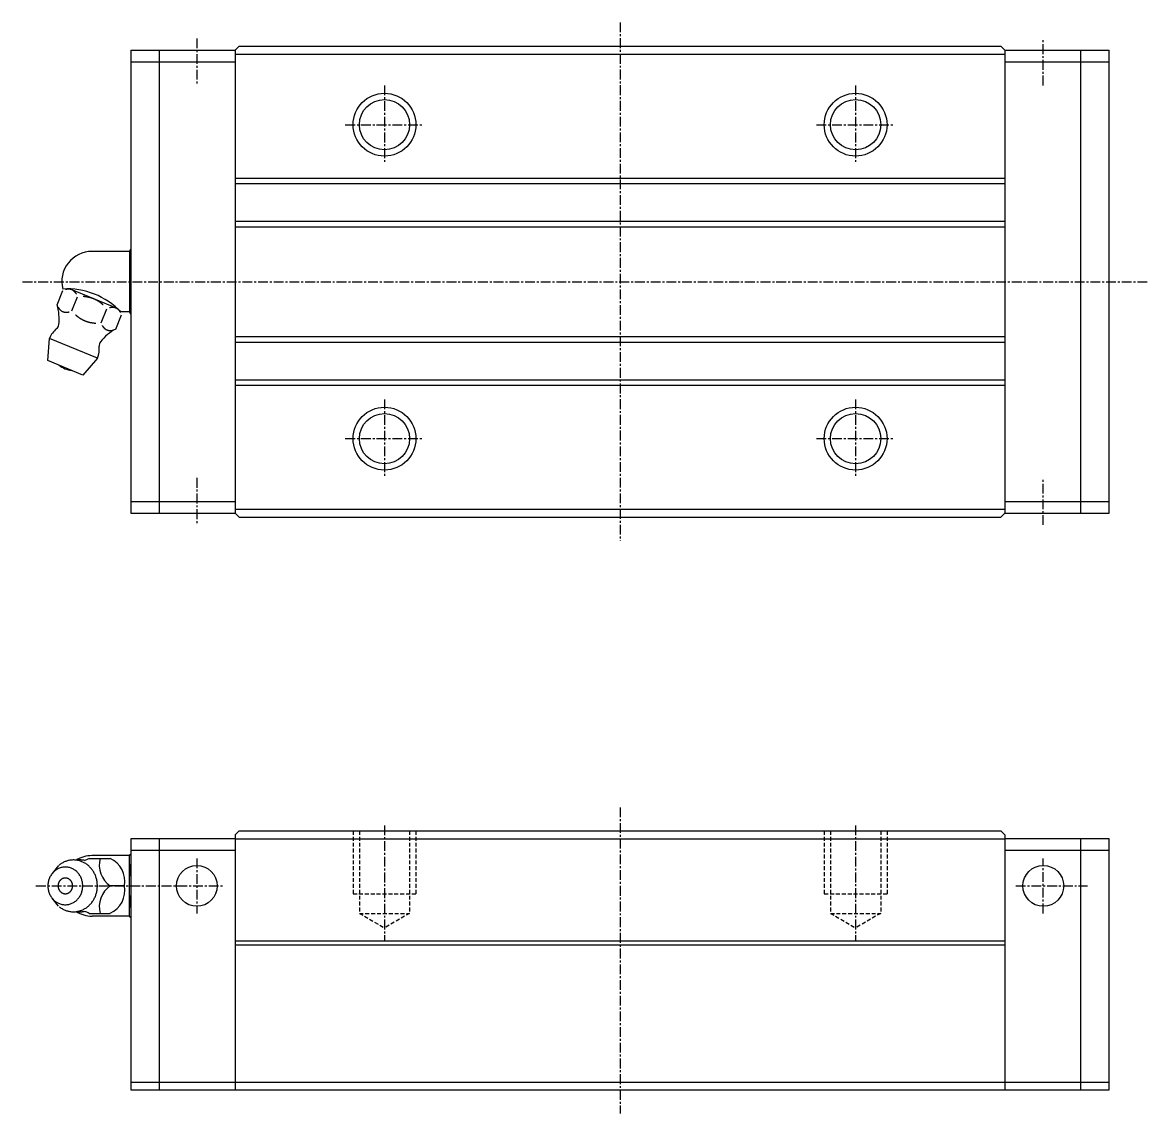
# Model space of a CAD drawing. Extents: x 10 to 270, y 10 to 175.
# Drawn here: x 126.6 to 270, y 36 to 175 of the extents above; entities that cross this region are included whole.
import ezdxf

# ---------------------------------------------------------------- set-up
doc = ezdxf.new("R2010")
doc.units = 0
doc.linetypes.add('CENTER', pattern=[2, 1.25, -0.25, 0.25, -0.25])
doc.linetypes.add('DASHED', pattern=[0.75, 0.5, -0.25])
doc.layers.get('0').update_dxf_attribs({"linetype": 'CONTINUOUS'})
doc.layers.add('CENTER', color=1, linetype='CENTER')

msp = doc.modelspace()

# ---------------------------------------------------------------- linework, layer by layer
at = {"color": 7, "linetype": 'CONTINUOUS'}
for p, q in [((140.44133, 171.48096), (140.44133, 112.48096)), ((140.44133, 171.48096), (144.04134, 171.48096)), ((144.04134, 171.48096), (153.74135, 171.48096)), ((144.04134, 171.48093), (144.04134, 112.48101)), ((153.74127, 171.48086), (154.24136, 171.98093)), ((153.74135, 171.48093), (153.74135, 112.4809)), ((153.74135, 170.98093), (251.74135, 170.98093)), ((154.24136, 171.98093), (251.24135, 171.98093)), ((251.24135, 171.98093), (251.74135, 171.48093)), ((251.74135, 171.48096), (261.44136, 171.48096)), ((251.74135, 171.48093), (251.74135, 112.48101)), ((261.44136, 171.48096), (265.04137, 171.48096)), ((261.44136, 112.48101), (261.44136, 171.48093)), ((265.04137, 112.48096), (265.04137, 171.48096)), ((140.44133, 169.98096), (144.04134, 169.98096)), ((144.04134, 169.98096), (153.74135, 169.98096)), ((251.74135, 169.98096), (261.44136, 169.98096)), ((261.44136, 169.98096), (265.04137, 169.98096)), ((153.74135, 155.18094), (251.74135, 155.18094)), ((153.74135, 154.48095), (251.74135, 154.48095)), ((153.74135, 149.68094), (251.74135, 149.68094)), ((153.74135, 148.98095), (251.74135, 148.98095)), ((140.28455, 145.83096), (135.49344, 145.83096)), ((140.28457, 145.83096), (140.44133, 146.10247)), ((140.28457, 145.83096), (140.28457, 138.13095)), ((131.04082, 139.0432), (131.7847, 140.83909)), ((138.81175, 138.49997), (132.64524, 141.05422)), ((132.91167, 138.26826), (133.65556, 140.06416)), ((136.65338, 136.7184), (137.39726, 138.51429)), ((138.52424, 135.94346), (139.26812, 137.73935)), ((140.28455, 138.13096), (139.18831, 138.13096)), ((140.44133, 137.85944), (140.28457, 138.13095)), ((153.74135, 134.98098), (251.74135, 134.98098)), ((129.87569, 131.91868), (130.07745, 134.75757)), ((136.17504, 132.23186), (130.07744, 134.75757)), ((153.74135, 134.28097), (251.74135, 134.28097)), ((136.17505, 132.23186), (134.31031, 130.0818)), ((134.31031, 130.0818), (129.87569, 131.91868)), ((153.74135, 129.48098), (251.74135, 129.48098)), ((153.74135, 128.78097), (251.74135, 128.78097)), ((140.44133, 113.98096), (144.04134, 113.98096)), ((144.04134, 113.98096), (153.74135, 113.98096)), ((251.74135, 113.98096), (261.44136, 113.98096)), ((261.44136, 113.98096), (265.04137, 113.98096)), ((140.44133, 112.48096), (144.04134, 112.48096)), ((144.04134, 112.48096), (153.74135, 112.48096)), ((153.74135, 112.98099), (251.74135, 112.98099)), ((153.74135, 112.4809), (154.24124, 111.98101)), ((154.24124, 111.98101), (251.24127, 111.98101)), ((251.74127, 112.48099), (251.24127, 111.98101)), ((251.74135, 112.48096), (261.44136, 112.48096)), ((261.44136, 112.48096), (265.04137, 112.48096)), ((154.24122, 71.99997), (153.74122, 71.49996)), ((154.24135, 72), (251.24127, 72)), ((251.24125, 72), (251.74126, 71.49998)), ((140.44133, 71), (140.44133, 39)), ((144.04134, 71), (140.44133, 71)), ((144.04134, 71), (144.04134, 39)), ((153.74135, 71), (144.04134, 71)), ((153.74135, 71.49997), (153.74135, 39)), ((153.74135, 71), (251.74135, 71)), ((251.74135, 71.5), (251.74135, 39)), ((261.44136, 71), (251.74135, 71)), ((261.44136, 39), (261.44136, 71)), ((265.04137, 71), (261.44136, 71)), ((265.04137, 39), (265.04137, 71)), ((140.28455, 68.84998), (135.48924, 68.84998)), ((140.28455, 68.84999), (140.37116, 68.99999)), ((140.28455, 61.15), (140.28455, 68.84999)), ((140.44133, 69), (140.37116, 69)), ((144.04134, 69.5), (140.44133, 69.5)), ((153.74135, 69.5), (144.04134, 69.5)), ((261.44136, 69.5), (251.74135, 69.5)), ((265.04137, 69.5), (261.44136, 69.5)), ((131.223, 67.57801), (130.41736, 66.57178)), ((135.14025, 68.5074), (137.8247, 68.5074)), ((139.61271, 65), (137.81686, 65)), ((131.223, 62.42198), (130.41736, 63.42822)), ((135.14025, 61.4926), (137.8247, 61.4926)), ((140.28455, 61.14998), (135.49344, 61.14998)), ((140.37116, 61), (140.28455, 61.15)), ((140.44133, 61), (140.37116, 61)), ((153.74135, 58), (251.74135, 58)), ((153.74135, 57.5), (251.74135, 57.5)), ((140.44133, 40), (144.04134, 40)), ((140.44133, 39), (144.04134, 39)), ((144.04134, 40), (153.74135, 40)), ((144.04134, 39), (153.74135, 39)), ((153.74135, 40), (251.74135, 40)), ((153.74135, 39), (251.74135, 39)), ((251.74135, 40), (261.44136, 40)), ((251.74135, 39), (261.44136, 39)), ((261.44136, 40), (265.04137, 40)), ((261.44136, 39), (265.04137, 39))]:
    msp.add_line(p, q, dxfattribs=at)
at = {"color": 3, "linetype": 'DASHED'}
for p, q in [((168.74135, 72), (168.74135, 64)), ((169.54135, 72), (169.54135, 61.5)), ((175.94136, 72), (175.94136, 61.5)), ((176.74135, 72), (176.74135, 64)), ((228.74135, 72), (228.74135, 64)), ((229.54134, 72), (229.54134, 61.5)), ((235.94135, 72), (235.94135, 61.5)), ((236.74135, 72), (236.74135, 64)), ((168.74135, 64), (176.74135, 64)), ((228.74135, 64), (236.74135, 64)), ((169.5412, 61.50004), (172.74119, 59.65251)), ((169.54135, 61.5), (175.94136, 61.5)), ((175.94119, 61.5), (172.74118, 59.65248)), ((229.54109, 61.49995), (232.7411, 59.65243)), ((229.54134, 61.5), (235.94135, 61.5)), ((235.94115, 61.50006), (232.74116, 59.65254))]:
    msp.add_line(p, q, dxfattribs=at)
at = {"color": 7, "linetype": 'CONTINUOUS'}
for points in [[(133.517, 140.387, 0), (133.511, 140.399, 0), (133.504, 140.411, 0), (133.497, 140.423, 0), (133.489, 140.435, 0), (133.482, 140.447, 0), (133.475, 140.458, 0), (133.468, 140.47, 0), (133.46, 140.481, 0), (133.453, 140.493, 0), (133.445, 140.504, 0), (133.437, 140.515, 0), (133.43, 140.526, 0), (133.422, 140.537, 0), (133.414, 140.548, 0), (133.406, 140.558, 0), (133.398, 140.569, 0), (133.389, 140.579, 0), (133.381, 140.59, 0), (133.373, 140.6, 0), (133.364, 140.61, 0), (133.356, 140.62, 0), (133.347, 140.63, 0), (133.339, 140.64, 0), (133.33, 140.65, 0), (133.321, 140.659, 0), (133.312, 140.669, 0), (133.303, 140.678, 0), (133.294, 140.687, 0), (133.285, 140.696, 0), (133.276, 140.706, 0), (133.266, 140.714, 0), (133.257, 140.723, 0), (133.248, 140.732, 0), (133.238, 140.74, 0), (133.229, 140.749, 0), (133.219, 140.757, 0), (133.209, 140.765, 0), (133.199, 140.773, 0), (133.19, 140.781, 0), (133.18, 140.789, 0), (133.17, 140.797, 0), (133.16, 140.804, 0), (133.149, 140.812, 0), (133.139, 140.819, 0), (133.129, 140.826, 0), (133.119, 140.833, 0), (133.108, 140.84, 0), (133.098, 140.847, 0), (133.087, 140.854, 0), (133.077, 140.861, 0), (133.066, 140.867, 0), (133.055, 140.873, 0), (133.045, 140.88, 0), (133.034, 140.886, 0), (133.023, 140.892, 0), (133.012, 140.897, 0), (133.001, 140.903, 0), (132.99, 140.909, 0), (132.979, 140.914, 0), (132.968, 140.92, 0), (132.956, 140.925, 0), (132.945, 140.93, 0), (132.934, 140.935, 0), (132.922, 140.939, 0), (132.911, 140.944, 0), (132.899, 140.949, 0), (132.888, 140.953, 0), (132.876, 140.957, 0), (132.864, 140.962, 0), (132.853, 140.966, 0), (132.841, 140.969, 0), (132.829, 140.973, 0), (132.817, 140.977, 0), (132.805, 140.98, 0), (132.793, 140.984, 0), (132.781, 140.987, 0), (132.769, 140.99, 0), (132.757, 140.993, 0), (132.745, 140.996, 0), (132.733, 140.998, 0), (132.721, 141.001, 0), (132.708, 141.003, 0), (132.696, 141.006, 0), (132.684, 141.008, 0), (132.671, 141.01, 0), (132.659, 141.012, 0), (132.646, 141.014, 0), (132.634, 141.015, 0), (132.621, 141.017, 0), (132.609, 141.018, 0), (132.596, 141.019, 0), (132.583, 141.02, 0), (132.571, 141.021, 0), (132.558, 141.022, 0), (132.545, 141.023, 0), (132.532, 141.023, 0), (132.52, 141.024, 0), (132.507, 141.024, 0), (132.494, 141.024, 0), (132.481, 141.024, 0), (132.468, 141.024, 0), (132.455, 141.024, 0), (132.442, 141.023, 0), (132.429, 141.023, 0), (132.416, 141.022, 0), (132.403, 141.021, 0), (132.39, 141.02, 0), (132.377, 141.019, 0), (132.364, 141.018, 0), (132.35, 141.017, 0), (132.337, 141.015, 0), (132.324, 141.014, 0), (132.311, 141.012, 0), (132.298, 141.01, 0), (132.284, 141.008, 0), (132.271, 141.006, 0), (132.258, 141.004, 0), (132.244, 141.001, 0), (132.231, 140.999, 0), (132.218, 140.996, 0), (132.204, 140.993, 0), (132.191, 140.99, 0), (132.178, 140.987, 0), (132.164, 140.984, 0), (132.151, 140.981, 0), (132.138, 140.977, 0), (132.124, 140.973, 0), (132.111, 140.97, 0)], [(136.923, 139.015, 0), (136.906, 139.031, 0), (136.889, 139.046, 0), (136.872, 139.061, 0), (136.855, 139.076, 0), (136.838, 139.091, 0), (136.821, 139.105, 0), (136.803, 139.12, 0), (136.786, 139.134, 0), (136.769, 139.149, 0), (136.751, 139.163, 0), (136.734, 139.177, 0), (136.716, 139.191, 0), (136.699, 139.205, 0), (136.681, 139.219, 0), (136.663, 139.233, 0), (136.646, 139.247, 0), (136.628, 139.26, 0), (136.61, 139.274, 0), (136.592, 139.287, 0), (136.574, 139.3, 0), (136.556, 139.314, 0), (136.538, 139.327, 0), (136.52, 139.34, 0), (136.501, 139.352, 0), (136.483, 139.365, 0), (136.465, 139.378, 0), (136.446, 139.39, 0), (136.428, 139.403, 0), (136.409, 139.415, 0), (136.391, 139.427, 0), (136.372, 139.439, 0), (136.354, 139.451, 0), (136.335, 139.463, 0), (136.316, 139.475, 0), (136.297, 139.487, 0), (136.278, 139.498, 0), (136.259, 139.509, 0), (136.24, 139.521, 0), (136.221, 139.532, 0), (136.202, 139.543, 0), (136.183, 139.554, 0), (136.164, 139.565, 0), (136.145, 139.576, 0), (136.125, 139.587, 0), (136.106, 139.597, 0), (136.087, 139.608, 0), (136.067, 139.618, 0), (136.048, 139.628, 0), (136.028, 139.638, 0), (136.008, 139.648, 0), (135.989, 139.658, 0), (135.969, 139.668, 0), (135.949, 139.678, 0), (135.929, 139.687, 0), (135.909, 139.697, 0), (135.89, 139.706, 0), (135.87, 139.715, 0), (135.85, 139.725, 0), (135.83, 139.734, 0), (135.809, 139.743, 0), (135.789, 139.751, 0), (135.769, 139.76, 0), (135.749, 139.769, 0), (135.728, 139.777, 0), (135.708, 139.785, 0), (135.688, 139.794, 0), (135.667, 139.802, 0), (135.647, 139.81, 0), (135.626, 139.818, 0), (135.606, 139.826, 0), (135.585, 139.833, 0), (135.564, 139.841, 0), (135.544, 139.848, 0), (135.523, 139.856, 0), (135.502, 139.863, 0), (135.481, 139.87, 0), (135.461, 139.877, 0), (135.44, 139.884, 0), (135.419, 139.891, 0), (135.398, 139.897, 0), (135.377, 139.904, 0), (135.355, 139.91, 0), (135.334, 139.917, 0), (135.313, 139.923, 0), (135.292, 139.929, 0), (135.271, 139.935, 0), (135.249, 139.941, 0), (135.228, 139.947, 0), (135.207, 139.952, 0), (135.185, 139.958, 0), (135.164, 139.963, 0), (135.142, 139.969, 0), (135.121, 139.974, 0), (135.099, 139.979, 0), (135.078, 139.984, 0), (135.056, 139.989, 0), (135.034, 139.993, 0), (135.013, 139.998, 0), (134.991, 140.003, 0), (134.969, 140.007, 0), (134.947, 140.011, 0), (134.925, 140.015, 0), (134.904, 140.019, 0), (134.882, 140.023, 0), (134.86, 140.027, 0), (134.838, 140.031, 0), (134.816, 140.034, 0), (134.794, 140.038, 0), (134.771, 140.041, 0), (134.749, 140.045, 0), (134.727, 140.048, 0), (134.705, 140.051, 0), (134.683, 140.054, 0), (134.66, 140.056, 0), (134.638, 140.059, 0), (134.616, 140.062, 0), (134.593, 140.064, 0), (134.571, 140.066, 0), (134.549, 140.068, 0), (134.526, 140.071, 0), (134.504, 140.073, 0), (134.481, 140.074, 0), (134.459, 140.076, 0), (134.436, 140.078, 0), (134.413, 140.079, 0), (134.391, 140.081, 0), (134.368, 140.082, 0), (134.345, 140.083, 0)], [(131.179, 138.72, 0), (131.186, 138.708, 0), (131.193, 138.696, 0), (131.2, 138.684, 0), (131.207, 138.672, 0), (131.214, 138.661, 0), (131.221, 138.649, 0), (131.229, 138.637, 0), (131.236, 138.626, 0), (131.244, 138.615, 0), (131.251, 138.603, 0), (131.259, 138.592, 0), (131.267, 138.581, 0), (131.275, 138.57, 0), (131.283, 138.56, 0), (131.291, 138.549, 0), (131.299, 138.538, 0), (131.307, 138.528, 0), (131.315, 138.518, 0), (131.324, 138.507, 0), (131.332, 138.497, 0), (131.341, 138.487, 0), (131.349, 138.477, 0), (131.358, 138.467, 0), (131.367, 138.458, 0), (131.375, 138.448, 0), (131.384, 138.439, 0), (131.393, 138.429, 0), (131.402, 138.42, 0), (131.411, 138.411, 0), (131.421, 138.402, 0), (131.43, 138.393, 0), (131.439, 138.384, 0), (131.449, 138.376, 0), (131.458, 138.367, 0), (131.468, 138.359, 0), (131.477, 138.35, 0), (131.487, 138.342, 0), (131.497, 138.334, 0), (131.507, 138.326, 0), (131.517, 138.318, 0), (131.527, 138.311, 0), (131.537, 138.303, 0), (131.547, 138.296, 0), (131.557, 138.288, 0), (131.567, 138.281, 0), (131.578, 138.274, 0), (131.588, 138.267, 0), (131.599, 138.26, 0), (131.609, 138.253, 0), (131.62, 138.247, 0), (131.63, 138.24, 0), (131.641, 138.234, 0), (131.652, 138.228, 0), (131.663, 138.222, 0), (131.674, 138.216, 0), (131.684, 138.21, 0), (131.695, 138.204, 0), (131.707, 138.199, 0), (131.718, 138.193, 0), (131.729, 138.188, 0), (131.74, 138.183, 0), (131.751, 138.178, 0), (131.763, 138.173, 0), (131.774, 138.168, 0), (131.786, 138.163, 0), (131.797, 138.159, 0), (131.809, 138.154, 0), (131.82, 138.15, 0), (131.832, 138.146, 0), (131.844, 138.142, 0), (131.855, 138.138, 0), (131.867, 138.134, 0), (131.879, 138.131, 0), (131.891, 138.127, 0), (131.903, 138.124, 0), (131.915, 138.12, 0), (131.927, 138.117, 0), (131.939, 138.114, 0), (131.951, 138.112, 0), (131.964, 138.109, 0), (131.976, 138.106, 0), (131.988, 138.104, 0), (132, 138.102, 0), (132.013, 138.099, 0), (132.025, 138.097, 0), (132.038, 138.096, 0), (132.05, 138.094, 0), (132.063, 138.092, 0), (132.075, 138.091, 0), (132.088, 138.089, 0), (132.1, 138.088, 0), (132.113, 138.087, 0), (132.126, 138.086, 0), (132.138, 138.085, 0), (132.151, 138.085, 0), (132.164, 138.084, 0), (132.177, 138.084, 0), (132.19, 138.083, 0), (132.202, 138.083, 0), (132.215, 138.083, 0), (132.228, 138.083, 0), (132.241, 138.084, 0), (132.254, 138.084, 0), (132.267, 138.085, 0), (132.28, 138.085, 0), (132.293, 138.086, 0), (132.306, 138.087, 0), (132.32, 138.088, 0), (132.333, 138.089, 0), (132.346, 138.091, 0), (132.359, 138.092, 0), (132.372, 138.094, 0), (132.386, 138.095, 0), (132.399, 138.097, 0), (132.412, 138.099, 0), (132.425, 138.101, 0), (132.439, 138.104, 0), (132.452, 138.106, 0), (132.465, 138.109, 0), (132.479, 138.111, 0), (132.492, 138.114, 0), (132.505, 138.117, 0), (132.519, 138.12, 0), (132.532, 138.123, 0), (132.545, 138.127, 0), (132.559, 138.13, 0), (132.572, 138.134, 0), (132.586, 138.138, 0)], [(133.386, 137.767, 0), (133.403, 137.752, 0), (133.42, 137.737, 0), (133.437, 137.722, 0), (133.454, 137.707, 0), (133.471, 137.692, 0), (133.488, 137.677, 0), (133.505, 137.663, 0), (133.523, 137.648, 0), (133.54, 137.634, 0), (133.558, 137.619, 0), (133.575, 137.605, 0), (133.593, 137.591, 0), (133.61, 137.577, 0), (133.628, 137.563, 0), (133.645, 137.549, 0), (133.663, 137.536, 0), (133.681, 137.522, 0), (133.699, 137.509, 0), (133.717, 137.495, 0), (133.735, 137.482, 0), (133.753, 137.469, 0), (133.771, 137.456, 0), (133.789, 137.443, 0), (133.807, 137.43, 0), (133.826, 137.417, 0), (133.844, 137.405, 0), (133.862, 137.392, 0), (133.881, 137.38, 0), (133.899, 137.368, 0), (133.918, 137.355, 0), (133.937, 137.343, 0), (133.955, 137.331, 0), (133.974, 137.319, 0), (133.993, 137.308, 0), (134.012, 137.296, 0), (134.031, 137.284, 0), (134.05, 137.273, 0), (134.069, 137.262, 0), (134.088, 137.25, 0), (134.107, 137.239, 0), (134.126, 137.228, 0), (134.145, 137.217, 0), (134.164, 137.207, 0), (134.184, 137.196, 0), (134.203, 137.185, 0), (134.222, 137.175, 0), (134.242, 137.165, 0), (134.261, 137.154, 0), (134.281, 137.144, 0), (134.301, 137.134, 0), (134.32, 137.124, 0), (134.34, 137.114, 0), (134.36, 137.105, 0), (134.38, 137.095, 0), (134.399, 137.086, 0), (134.419, 137.076, 0), (134.439, 137.067, 0), (134.459, 137.058, 0), (134.479, 137.049, 0), (134.5, 137.04, 0), (134.52, 137.031, 0), (134.54, 137.023, 0), (134.56, 137.014, 0), (134.58, 137.005, 0), (134.601, 136.997, 0), (134.621, 136.989, 0), (134.642, 136.981, 0), (134.662, 136.973, 0), (134.683, 136.965, 0), (134.703, 136.957, 0), (134.724, 136.949, 0), (134.744, 136.942, 0), (134.765, 136.934, 0), (134.786, 136.927, 0), (134.807, 136.92, 0), (134.828, 136.913, 0), (134.848, 136.906, 0), (134.869, 136.899, 0), (134.89, 136.892, 0), (134.911, 136.885, 0), (134.932, 136.879, 0), (134.953, 136.872, 0), (134.975, 136.866, 0), (134.996, 136.86, 0), (135.017, 136.853, 0), (135.038, 136.848, 0), (135.06, 136.842, 0), (135.081, 136.836, 0), (135.102, 136.83, 0), (135.124, 136.825, 0), (135.145, 136.819, 0), (135.167, 136.814, 0), (135.188, 136.809, 0), (135.21, 136.804, 0), (135.231, 136.799, 0), (135.253, 136.794, 0), (135.275, 136.789, 0), (135.296, 136.785, 0), (135.318, 136.78, 0), (135.34, 136.776, 0), (135.362, 136.771, 0), (135.384, 136.767, 0), (135.405, 136.763, 0), (135.427, 136.759, 0), (135.449, 136.755, 0), (135.471, 136.752, 0), (135.493, 136.748, 0), (135.515, 136.745, 0), (135.538, 136.741, 0), (135.56, 136.738, 0), (135.582, 136.735, 0), (135.604, 136.732, 0), (135.626, 136.729, 0), (135.649, 136.726, 0), (135.671, 136.724, 0), (135.693, 136.721, 0), (135.716, 136.719, 0), (135.738, 136.716, 0), (135.76, 136.714, 0), (135.783, 136.712, 0), (135.805, 136.71, 0), (135.828, 136.708, 0), (135.85, 136.706, 0), (135.873, 136.705, 0), (135.896, 136.703, 0), (135.918, 136.702, 0), (135.941, 136.701, 0), (135.963, 136.699, 0)], [(139.13, 138.062, 0), (139.123, 138.074, 0), (139.116, 138.086, 0), (139.109, 138.098, 0), (139.102, 138.11, 0), (139.095, 138.122, 0), (139.088, 138.134, 0), (139.08, 138.145, 0), (139.073, 138.157, 0), (139.065, 138.168, 0), (139.058, 138.179, 0), (139.05, 138.19, 0), (139.042, 138.201, 0), (139.034, 138.212, 0), (139.026, 138.223, 0), (139.018, 138.234, 0), (139.01, 138.244, 0), (139.002, 138.255, 0), (138.994, 138.265, 0), (138.985, 138.275, 0), (138.977, 138.285, 0), (138.968, 138.295, 0), (138.96, 138.305, 0), (138.951, 138.315, 0), (138.942, 138.325, 0), (138.934, 138.334, 0), (138.925, 138.344, 0), (138.916, 138.353, 0), (138.907, 138.363, 0), (138.897, 138.372, 0), (138.888, 138.381, 0), (138.879, 138.39, 0), (138.87, 138.398, 0), (138.86, 138.407, 0), (138.851, 138.416, 0), (138.841, 138.424, 0), (138.831, 138.432, 0), (138.822, 138.44, 0), (138.812, 138.449, 0), (138.802, 138.456, 0), (138.792, 138.464, 0), (138.782, 138.472, 0), (138.772, 138.48, 0), (138.762, 138.487, 0), (138.752, 138.494, 0), (138.742, 138.502, 0), (138.731, 138.509, 0), (138.721, 138.516, 0), (138.71, 138.522, 0), (138.7, 138.529, 0), (138.689, 138.536, 0), (138.679, 138.542, 0), (138.668, 138.549, 0), (138.657, 138.555, 0), (138.646, 138.561, 0), (138.635, 138.567, 0), (138.624, 138.573, 0), (138.613, 138.578, 0), (138.602, 138.584, 0), (138.591, 138.589, 0), (138.58, 138.595, 0), (138.569, 138.6, 0), (138.558, 138.605, 0), (138.546, 138.61, 0), (138.535, 138.615, 0), (138.523, 138.619, 0), (138.512, 138.624, 0), (138.5, 138.628, 0), (138.489, 138.633, 0), (138.477, 138.637, 0), (138.465, 138.641, 0), (138.453, 138.645, 0), (138.442, 138.648, 0), (138.43, 138.652, 0), (138.418, 138.656, 0), (138.406, 138.659, 0), (138.394, 138.662, 0), (138.382, 138.665, 0), (138.37, 138.668, 0), (138.358, 138.671, 0), (138.345, 138.674, 0), (138.333, 138.676, 0), (138.321, 138.679, 0), (138.309, 138.681, 0), (138.296, 138.683, 0), (138.284, 138.685, 0), (138.271, 138.687, 0), (138.259, 138.689, 0), (138.246, 138.69, 0), (138.234, 138.692, 0), (138.221, 138.693, 0), (138.209, 138.694, 0), (138.196, 138.696, 0), (138.183, 138.696, 0), (138.171, 138.697, 0), (138.158, 138.698, 0), (138.145, 138.698, 0), (138.132, 138.699, 0), (138.119, 138.699, 0), (138.106, 138.699, 0), (138.094, 138.699, 0), (138.081, 138.699, 0), (138.068, 138.699, 0), (138.055, 138.699, 0), (138.042, 138.698, 0), (138.029, 138.697, 0), (138.016, 138.697, 0), (138.002, 138.696, 0), (137.989, 138.695, 0), (137.976, 138.693, 0), (137.963, 138.692, 0), (137.95, 138.69, 0), (137.937, 138.689, 0), (137.923, 138.687, 0), (137.91, 138.685, 0), (137.897, 138.683, 0), (137.884, 138.681, 0), (137.87, 138.679, 0), (137.857, 138.676, 0), (137.844, 138.674, 0), (137.83, 138.671, 0), (137.817, 138.668, 0), (137.804, 138.665, 0), (137.79, 138.662, 0), (137.777, 138.659, 0), (137.764, 138.656, 0), (137.75, 138.652, 0), (137.737, 138.649, 0), (137.723, 138.645, 0)], [(136.792, 136.396, 0), (136.798, 136.383, 0), (136.805, 136.371, 0), (136.812, 136.359, 0), (136.819, 136.348, 0), (136.827, 136.336, 0), (136.834, 136.324, 0), (136.841, 136.313, 0), (136.849, 136.301, 0), (136.856, 136.29, 0), (136.864, 136.279, 0), (136.872, 136.268, 0), (136.879, 136.257, 0), (136.887, 136.246, 0), (136.895, 136.235, 0), (136.903, 136.224, 0), (136.911, 136.214, 0), (136.92, 136.203, 0), (136.928, 136.193, 0), (136.936, 136.182, 0), (136.945, 136.172, 0), (136.953, 136.162, 0), (136.962, 136.152, 0), (136.97, 136.143, 0), (136.979, 136.133, 0), (136.988, 136.123, 0), (136.997, 136.114, 0), (137.006, 136.104, 0), (137.015, 136.095, 0), (137.024, 136.086, 0), (137.033, 136.077, 0), (137.043, 136.068, 0), (137.052, 136.059, 0), (137.061, 136.051, 0), (137.071, 136.042, 0), (137.08, 136.034, 0), (137.09, 136.025, 0), (137.1, 136.017, 0), (137.11, 136.009, 0), (137.119, 136.001, 0), (137.129, 135.993, 0), (137.139, 135.986, 0), (137.149, 135.978, 0), (137.159, 135.971, 0), (137.17, 135.963, 0), (137.18, 135.956, 0), (137.19, 135.949, 0), (137.201, 135.942, 0), (137.211, 135.935, 0), (137.222, 135.929, 0), (137.232, 135.922, 0), (137.243, 135.916, 0), (137.254, 135.909, 0), (137.264, 135.903, 0), (137.275, 135.897, 0), (137.286, 135.891, 0), (137.297, 135.885, 0), (137.308, 135.879, 0), (137.319, 135.874, 0), (137.33, 135.868, 0), (137.341, 135.863, 0), (137.353, 135.858, 0), (137.364, 135.853, 0), (137.375, 135.848, 0), (137.387, 135.843, 0), (137.398, 135.838, 0), (137.41, 135.834, 0), (137.421, 135.829, 0), (137.433, 135.825, 0), (137.445, 135.821, 0), (137.456, 135.817, 0), (137.468, 135.813, 0), (137.48, 135.809, 0), (137.492, 135.806, 0), (137.504, 135.802, 0), (137.516, 135.799, 0), (137.528, 135.796, 0), (137.54, 135.793, 0), (137.552, 135.79, 0), (137.564, 135.787, 0), (137.576, 135.784, 0), (137.588, 135.782, 0), (137.601, 135.779, 0), (137.613, 135.777, 0), (137.625, 135.775, 0), (137.638, 135.773, 0), (137.65, 135.771, 0), (137.663, 135.769, 0), (137.675, 135.767, 0), (137.688, 135.766, 0), (137.7, 135.765, 0), (137.713, 135.763, 0), (137.725, 135.762, 0), (137.738, 135.761, 0), (137.751, 135.76, 0), (137.764, 135.76, 0), (137.776, 135.759, 0), (137.789, 135.759, 0), (137.802, 135.759, 0), (137.815, 135.758, 0), (137.828, 135.758, 0), (137.841, 135.759, 0), (137.854, 135.759, 0), (137.867, 135.759, 0), (137.88, 135.76, 0), (137.893, 135.76, 0), (137.906, 135.761, 0), (137.919, 135.762, 0), (137.932, 135.763, 0), (137.945, 135.764, 0), (137.958, 135.766, 0), (137.972, 135.767, 0), (137.985, 135.769, 0), (137.998, 135.771, 0), (138.011, 135.773, 0), (138.025, 135.775, 0), (138.038, 135.777, 0), (138.051, 135.779, 0), (138.064, 135.781, 0), (138.078, 135.784, 0), (138.091, 135.787, 0), (138.104, 135.789, 0), (138.118, 135.792, 0), (138.131, 135.795, 0), (138.145, 135.799, 0), (138.158, 135.802, 0), (138.171, 135.806, 0), (138.185, 135.809, 0), (138.198, 135.813, 0)], [(132.093, 62.59999, 0), (132.202, 62.60289, 0), (132.31, 62.61159, 0), (132.418, 62.62599, 0), (132.526, 62.64609, 0), (132.632, 62.67189, 0), (132.737, 62.70339, 0), (132.84, 62.74029, 0), (132.942, 62.78269, 0), (133.041, 62.83039, 0), (133.138, 62.88339, 0), (133.233, 62.94149, 0), (133.325, 63.00449, 0), (133.414, 63.07229, 0), (133.5, 63.14479, 0), (133.582, 63.22169, 0), (133.661, 63.30299, 0), (133.736, 63.38829, 0), (133.807, 63.47749, 0), (133.874, 63.57029, 0), (133.937, 63.66659, 0), (133.995, 63.76619, 0), (134.048, 63.86869, 0), (134.097, 63.97389, 0), (134.142, 64.08159, 0), (134.181, 64.19149, 0), (134.215, 64.30329, 0), (134.244, 64.41689, 0), (134.268, 64.53179, 0), (134.286, 64.64789, 0), (134.3, 64.76479, 0), (134.308, 64.88219, 0), (134.31, 64.99999, 0), (134.308, 65.11779, 0), (134.3, 65.23529, 0), (134.286, 65.35219, 0), (134.268, 65.46819, 0), (134.244, 65.58319, 0), (134.215, 65.69669, 0), (134.181, 65.80849, 0), (134.142, 65.91839, 0), (134.097, 66.02609, 0), (134.048, 66.13139, 0), (133.995, 66.23389, 0), (133.937, 66.33339, 0), (133.874, 66.42969, 0), (133.807, 66.52259, 0), (133.736, 66.61179, 0), (133.661, 66.69709, 0), (133.582, 66.77829, 0), (133.5, 66.85519, 0), (133.414, 66.92769, 0), (133.325, 66.99549, 0), (133.233, 67.05859, 0), (133.138, 67.11659, 0), (133.041, 67.16959, 0), (132.942, 67.21729, 0), (132.84, 67.25969, 0), (132.737, 67.29669, 0), (132.632, 67.32809, 0), (132.526, 67.35389, 0), (132.418, 67.37399, 0), (132.31, 67.38849, 0), (132.202, 67.39709, 0), (132.093, 67.39999, 0), (131.984, 67.39709, 0), (131.876, 67.38849, 0), (131.768, 67.37399, 0), (131.66, 67.35389, 0), (131.554, 67.32809, 0), (131.449, 67.29669, 0), (131.346, 67.25969, 0), (131.244, 67.21729, 0), (131.145, 67.16959, 0), (131.048, 67.11659, 0), (130.953, 67.05859, 0), (130.861, 66.99549, 0), (130.772, 66.92769, 0), (130.686, 66.85519, 0), (130.604, 66.77829, 0), (130.525, 66.69709, 0), (130.45, 66.61179, 0), (130.379, 66.52259, 0), (130.312, 66.42969, 0), (130.249, 66.33339, 0), (130.191, 66.23389, 0), (130.138, 66.13139, 0), (130.089, 66.02609, 0), (130.044, 65.91839, 0), (130.005, 65.80849, 0), (129.971, 65.69669, 0), (129.942, 65.58319, 0), (129.918, 65.46819, 0), (129.9, 65.35219, 0), (129.886, 65.23529, 0), (129.878, 65.11779, 0), (129.876, 64.99999, 0), (129.878, 64.88219, 0), (129.886, 64.76479, 0), (129.9, 64.64789, 0), (129.918, 64.53179, 0), (129.942, 64.41689, 0), (129.971, 64.30329, 0), (130.005, 64.19149, 0), (130.044, 64.08159, 0), (130.089, 63.97389, 0), (130.138, 63.86869, 0), (130.191, 63.76619, 0), (130.249, 63.66659, 0), (130.312, 63.57029, 0), (130.379, 63.47749, 0), (130.45, 63.38829, 0), (130.525, 63.30299, 0), (130.604, 63.22169, 0), (130.686, 63.14479, 0), (130.772, 63.07229, 0), (130.861, 63.00449, 0), (130.953, 62.94149, 0), (131.048, 62.88339, 0), (131.145, 62.83039, 0), (131.244, 62.78269, 0), (131.346, 62.74029, 0), (131.449, 62.70339, 0), (131.554, 62.67189, 0), (131.66, 62.64609, 0), (131.768, 62.62599, 0), (131.876, 62.61159, 0), (131.984, 62.60289, 0), (132.093, 62.59999, 0)], [(131.315, 62.34509, 0), (131.401, 62.27909, 0), (131.489, 62.21639, 0), (131.578, 62.15689, 0), (131.67, 62.10089, 0), (131.763, 62.04819, 0), (131.858, 61.99909, 0), (131.954, 61.95359, 0), (132.052, 61.91169, 0), (132.151, 61.87339, 0), (132.251, 61.83889, 0), (132.352, 61.80809, 0), (132.454, 61.78109, 0), (132.557, 61.75799, 0), (132.661, 61.73869, 0), (132.765, 61.72319, 0), (132.87, 61.71169, 0), (132.975, 61.70409, 0), (133.08, 61.70039, 0), (133.185, 61.70059, 0), (133.29, 61.70479, 0), (133.395, 61.71279, 0), (133.499, 61.72479, 0), (133.603, 61.74069, 0), (133.707, 61.76039, 0), (133.81, 61.78399, 0), (133.912, 61.81139, 0), (134.013, 61.84259, 0), (134.113, 61.87749, 0), (134.212, 61.91619, 0), (134.309, 61.95849, 0), (134.405, 62.00449, 0), (134.5, 62.05399, 0), (134.593, 62.10699, 0), (134.684, 62.16349, 0), (134.774, 62.22329, 0), (134.861, 62.28639, 0), (134.947, 62.35279, 0), (135.03, 62.42229, 0), (135.111, 62.49479, 0), (135.189, 62.57039, 0), (135.266, 62.64879, 0), (135.339, 62.72999, 0), (135.41, 62.81389, 0), (135.478, 62.90039, 0), (135.544, 62.98949, 0), (135.606, 63.08089, 0), (135.666, 63.17449, 0), (135.723, 63.27039, 0), (135.776, 63.36829, 0), (135.827, 63.46819, 0), (135.874, 63.56979, 0), (135.918, 63.67319, 0), (135.958, 63.77819, 0), (135.996, 63.88459, 0), (136.029, 63.99229, 0), (136.06, 64.10119, 0), (136.087, 64.21119, 0), (136.11, 64.32219, 0), (136.13, 64.43389, 0), (136.146, 64.54629, 0), (136.159, 64.65929, 0), (136.168, 64.77259, 0), (136.173, 64.88619, 0), (136.175, 64.99999, 0), (136.173, 65.11379, 0), (136.168, 65.22739, 0), (136.159, 65.34079, 0), (136.146, 65.45369, 0), (136.13, 65.56609, 0), (136.11, 65.67789, 0), (136.087, 65.78879, 0), (136.06, 65.89879, 0), (136.029, 66.00769, 0), (135.996, 66.11539, 0), (135.958, 66.22189, 0), (135.918, 66.32679, 0), (135.874, 66.43019, 0), (135.827, 66.53189, 0), (135.776, 66.63169, 0), (135.723, 66.72959, 0), (135.666, 66.82549, 0), (135.606, 66.91919, 0), (135.544, 67.01059, 0), (135.478, 67.09959, 0), (135.41, 67.18609, 0), (135.339, 67.26999, 0), (135.266, 67.35119, 0), (135.189, 67.42969, 0), (135.111, 67.50519, 0), (135.03, 67.57779, 0), (134.947, 67.64729, 0), (134.861, 67.71359, 0), (134.774, 67.77669, 0), (134.684, 67.83659, 0), (134.593, 67.89299, 0), (134.5, 67.94599, 0), (134.405, 67.99549, 0), (134.309, 68.04149, 0), (134.212, 68.08379, 0), (134.113, 68.12249, 0), (134.013, 68.15739, 0), (133.912, 68.18859, 0), (133.81, 68.21599, 0), (133.707, 68.23959, 0), (133.603, 68.25939, 0), (133.499, 68.27519, 0), (133.395, 68.28719, 0), (133.29, 68.29529, 0), (133.185, 68.29939, 0), (133.08, 68.29959, 0), (132.975, 68.29589, 0), (132.87, 68.28829, 0), (132.765, 68.27679, 0), (132.661, 68.26129, 0), (132.557, 68.24199, 0), (132.454, 68.21889, 0), (132.352, 68.19189, 0), (132.251, 68.16109, 0), (132.151, 68.12659, 0), (132.052, 68.08829, 0), (131.954, 68.04639, 0), (131.858, 68.00089, 0), (131.763, 67.95179, 0), (131.67, 67.89919, 0), (131.578, 67.84309, 0), (131.489, 67.78359, 0), (131.401, 67.72089, 0), (131.315, 67.65489, 0)], [(134.5, 68.25269, 0), (134.493, 68.25399, 0), (134.486, 68.25529, 0), (134.479, 68.25659, 0), (134.472, 68.25779, 0), (134.465, 68.25899, 0), (134.458, 68.26019, 0), (134.451, 68.26139, 0), (134.444, 68.26259, 0), (134.437, 68.26379, 0), (134.43, 68.26489, 0), (134.422, 68.26599, 0), (134.415, 68.26709, 0), (134.408, 68.26819, 0), (134.401, 68.26929, 0), (134.394, 68.27029, 0), (134.387, 68.27129, 0), (134.38, 68.27229, 0), (134.373, 68.27329, 0), (134.366, 68.27429, 0), (134.359, 68.27529, 0), (134.352, 68.27619, 0), (134.344, 68.27709, 0), (134.337, 68.27799, 0), (134.33, 68.27889, 0), (134.323, 68.27979, 0), (134.316, 68.28059, 0), (134.309, 68.28139, 0), (134.302, 68.28229, 0), (134.295, 68.28299, 0), (134.288, 68.28379, 0), (134.28, 68.28459, 0), (134.273, 68.28529, 0), (134.266, 68.28599, 0), (134.259, 68.28669, 0), (134.252, 68.28739, 0), (134.245, 68.28809, 0), (134.238, 68.28869, 0), (134.231, 68.28939, 0), (134.223, 68.28999, 0), (134.216, 68.29059, 0), (134.209, 68.29109, 0), (134.202, 68.29169, 0), (134.195, 68.29219, 0), (134.188, 68.29279, 0), (134.181, 68.29329, 0), (134.173, 68.29379, 0), (134.166, 68.29419, 0), (134.159, 68.29469, 0), (134.152, 68.29509, 0), (134.145, 68.29549, 0), (134.138, 68.29589, 0), (134.131, 68.29629, 0), (134.123, 68.29659, 0), (134.116, 68.29699, 0), (134.109, 68.29729, 0), (134.102, 68.29759, 0), (134.095, 68.29789, 0), (134.088, 68.29819, 0), (134.081, 68.29839, 0), (134.073, 68.29859, 0), (134.066, 68.29889, 0), (134.059, 68.29909, 0), (134.052, 68.29919, 0), (134.045, 68.29939, 0), (134.038, 68.29949, 0), (134.031, 68.29969, 0), (134.023, 68.29979, 0), (134.016, 68.29979, 0), (134.009, 68.29989, 0), (134.002, 68.29999, 0), (133.995, 68.29999, 0), (133.988, 68.29999, 0), (133.98, 68.29999, 0), (133.973, 68.29999, 0), (133.966, 68.29989, 0), (133.959, 68.29989, 0), (133.952, 68.29979, 0), (133.945, 68.29969, 0), (133.938, 68.29959, 0), (133.93, 68.29949, 0), (133.923, 68.29929, 0), (133.916, 68.29909, 0), (133.909, 68.29899, 0), (133.902, 68.29879, 0), (133.895, 68.29849, 0), (133.888, 68.29829, 0), (133.88, 68.29799, 0), (133.873, 68.29779, 0), (133.866, 68.29749, 0), (133.859, 68.29709, 0), (133.852, 68.29679, 0), (133.845, 68.29649, 0), (133.837, 68.29609, 0), (133.83, 68.29569, 0), (133.823, 68.29529, 0), (133.816, 68.29489, 0), (133.809, 68.29439, 0), (133.802, 68.29399, 0), (133.795, 68.29349, 0), (133.787, 68.29299, 0), (133.78, 68.29249, 0), (133.773, 68.29199, 0), (133.766, 68.29139, 0), (133.759, 68.29089, 0), (133.752, 68.29029, 0), (133.745, 68.28969, 0), (133.738, 68.28899, 0), (133.73, 68.28839, 0), (133.723, 68.28769, 0), (133.716, 68.28709, 0), (133.709, 68.28639, 0), (133.702, 68.28569, 0), (133.695, 68.28489, 0), (133.688, 68.28419, 0), (133.681, 68.28339, 0), (133.673, 68.28259, 0), (133.666, 68.28179, 0), (133.659, 68.28099, 0), (133.652, 68.28019, 0), (133.645, 68.27929, 0), (133.638, 68.27839, 0), (133.631, 68.27749, 0), (133.624, 68.27659, 0), (133.617, 68.27569, 0), (133.609, 68.27479, 0), (133.602, 68.27379, 0), (133.595, 68.27279, 0), (133.588, 68.27179, 0)], [(132.093, 63.99999, 0), (132.138, 64.00119, 0), (132.184, 64.00479, 0), (132.229, 64.01079, 0), (132.273, 64.01919, 0), (132.317, 64.02999, 0), (132.361, 64.04309, 0), (132.404, 64.05849, 0), (132.447, 64.07609, 0), (132.488, 64.09599, 0), (132.529, 64.11809, 0), (132.568, 64.14229, 0), (132.606, 64.16849, 0), (132.643, 64.19679, 0), (132.679, 64.22699, 0), (132.713, 64.25909, 0), (132.746, 64.29289, 0), (132.778, 64.32849, 0), (132.807, 64.36559, 0), (132.835, 64.40429, 0), (132.861, 64.44439, 0), (132.885, 64.48589, 0), (132.908, 64.52859, 0), (132.928, 64.57249, 0), (132.947, 64.61729, 0), (132.963, 64.66309, 0), (132.977, 64.70969, 0), (132.989, 64.75699, 0), (132.999, 64.80489, 0), (133.007, 64.85329, 0), (133.012, 64.90199, 0), (133.016, 64.95089, 0), (133.017, 64.99999, 0), (133.016, 65.04909, 0), (133.012, 65.09799, 0), (133.007, 65.14669, 0), (132.999, 65.19509, 0), (132.989, 65.24299, 0), (132.977, 65.29029, 0), (132.963, 65.33689, 0), (132.947, 65.38269, 0), (132.928, 65.42759, 0), (132.908, 65.47139, 0), (132.885, 65.51409, 0), (132.861, 65.55559, 0), (132.835, 65.59569, 0), (132.807, 65.63439, 0), (132.778, 65.67159, 0), (132.746, 65.70709, 0), (132.713, 65.74099, 0), (132.679, 65.77299, 0), (132.643, 65.80319, 0), (132.606, 65.83149, 0), (132.568, 65.85769, 0), (132.529, 65.88189, 0), (132.488, 65.90399, 0), (132.447, 65.92389, 0), (132.404, 65.94159, 0), (132.361, 65.95689, 0), (132.317, 65.96999, 0), (132.273, 65.98079, 0), (132.229, 65.98919, 0), (132.184, 65.99519, 0), (132.138, 65.99879, 0), (132.093, 65.99999, 0), (132.048, 65.99879, 0), (132.002, 65.99519, 0), (131.957, 65.98919, 0), (131.913, 65.98079, 0), (131.869, 65.96999, 0), (131.825, 65.95689, 0), (131.782, 65.94159, 0), (131.739, 65.92389, 0), (131.698, 65.90399, 0), (131.657, 65.88189, 0), (131.618, 65.85769, 0), (131.58, 65.83149, 0), (131.543, 65.80319, 0), (131.507, 65.77299, 0), (131.473, 65.74099, 0), (131.44, 65.70709, 0), (131.408, 65.67159, 0), (131.379, 65.63439, 0), (131.351, 65.59569, 0), (131.325, 65.55559, 0), (131.301, 65.51409, 0), (131.278, 65.47139, 0), (131.258, 65.42759, 0), (131.239, 65.38269, 0), (131.223, 65.33689, 0), (131.209, 65.29029, 0), (131.197, 65.24299, 0), (131.187, 65.19509, 0), (131.179, 65.14669, 0), (131.174, 65.09799, 0), (131.17, 65.04909, 0), (131.169, 64.99999, 0), (131.17, 64.95089, 0), (131.174, 64.90199, 0), (131.179, 64.85329, 0), (131.187, 64.80489, 0), (131.197, 64.75699, 0), (131.209, 64.70969, 0), (131.223, 64.66309, 0), (131.239, 64.61729, 0), (131.258, 64.57249, 0), (131.278, 64.52859, 0), (131.301, 64.48589, 0), (131.325, 64.44439, 0), (131.351, 64.40429, 0), (131.379, 64.36559, 0), (131.408, 64.32849, 0), (131.44, 64.29289, 0), (131.473, 64.25909, 0), (131.507, 64.22699, 0), (131.543, 64.19679, 0), (131.58, 64.16849, 0), (131.618, 64.14229, 0), (131.657, 64.11809, 0), (131.698, 64.09599, 0), (131.739, 64.07609, 0), (131.782, 64.05849, 0), (131.825, 64.04309, 0), (131.869, 64.02999, 0), (131.913, 64.01919, 0), (131.957, 64.01079, 0), (132.002, 64.00479, 0), (132.048, 64.00119, 0), (132.093, 63.99999, 0)], [(133.588, 61.72819, 0), (133.595, 61.72719, 0), (133.602, 61.72619, 0), (133.609, 61.72529, 0), (133.617, 61.72429, 0), (133.624, 61.72339, 0), (133.631, 61.72249, 0), (133.638, 61.72159, 0), (133.645, 61.72069, 0), (133.652, 61.71979, 0), (133.659, 61.71899, 0), (133.666, 61.71819, 0), (133.673, 61.71739, 0), (133.681, 61.71659, 0), (133.688, 61.71579, 0), (133.695, 61.71509, 0), (133.702, 61.71439, 0), (133.709, 61.71359, 0), (133.716, 61.71299, 0), (133.723, 61.71229, 0), (133.73, 61.71159, 0), (133.738, 61.71099, 0), (133.745, 61.71039, 0), (133.752, 61.70979, 0), (133.759, 61.70919, 0), (133.766, 61.70859, 0), (133.773, 61.70809, 0), (133.78, 61.70749, 0), (133.787, 61.70699, 0), (133.795, 61.70649, 0), (133.802, 61.70599, 0), (133.809, 61.70559, 0), (133.816, 61.70509, 0), (133.823, 61.70469, 0), (133.83, 61.70429, 0), (133.837, 61.70389, 0), (133.845, 61.70359, 0), (133.852, 61.70319, 0), (133.859, 61.70289, 0), (133.866, 61.70259, 0), (133.873, 61.70229, 0), (133.88, 61.70199, 0), (133.888, 61.70169, 0), (133.895, 61.70149, 0), (133.902, 61.70129, 0), (133.909, 61.70109, 0), (133.916, 61.70089, 0), (133.923, 61.70069, 0), (133.93, 61.70059, 0), (133.938, 61.70039, 0), (133.945, 61.70029, 0), (133.952, 61.70019, 0), (133.959, 61.70009, 0), (133.966, 61.70009, 0), (133.973, 61.69999, 0), (133.98, 61.69999, 0), (133.988, 61.69999, 0), (133.995, 61.69999, 0), (134.002, 61.70009, 0), (134.009, 61.70009, 0), (134.016, 61.70019, 0), (134.023, 61.70029, 0), (134.031, 61.70039, 0), (134.038, 61.70049, 0), (134.045, 61.70059, 0), (134.052, 61.70079, 0), (134.059, 61.70099, 0), (134.066, 61.70119, 0), (134.073, 61.70139, 0), (134.081, 61.70159, 0), (134.088, 61.70189, 0), (134.095, 61.70209, 0), (134.102, 61.70239, 0), (134.109, 61.70269, 0), (134.116, 61.70299, 0), (134.123, 61.70339, 0), (134.131, 61.70369, 0), (134.138, 61.70409, 0), (134.145, 61.70449, 0), (134.152, 61.70489, 0), (134.159, 61.70529, 0), (134.166, 61.70579, 0), (134.173, 61.70629, 0), (134.181, 61.70669, 0), (134.188, 61.70729, 0), (134.195, 61.70779, 0), (134.202, 61.70829, 0), (134.209, 61.70889, 0), (134.216, 61.70939, 0), (134.223, 61.70999, 0), (134.231, 61.71069, 0), (134.238, 61.71129, 0), (134.245, 61.71189, 0), (134.252, 61.71259, 0), (134.259, 61.71329, 0), (134.266, 61.71399, 0), (134.273, 61.71469, 0), (134.28, 61.71539, 0), (134.288, 61.71619, 0), (134.295, 61.71699, 0), (134.302, 61.71779, 0), (134.309, 61.71859, 0), (134.316, 61.71939, 0), (134.323, 61.72029, 0), (134.33, 61.72109, 0), (134.337, 61.72199, 0), (134.344, 61.72289, 0), (134.352, 61.72379, 0), (134.359, 61.72479, 0), (134.366, 61.72569, 0), (134.373, 61.72669, 0), (134.38, 61.72769, 0), (134.387, 61.72869, 0), (134.394, 61.72969, 0), (134.401, 61.73079, 0), (134.408, 61.73179, 0), (134.415, 61.73289, 0), (134.422, 61.73399, 0), (134.43, 61.73509, 0), (134.437, 61.73629, 0), (134.444, 61.73739, 0), (134.451, 61.73859, 0), (134.458, 61.73979, 0), (134.465, 61.74099, 0), (134.472, 61.74219, 0), (134.479, 61.74349, 0), (134.486, 61.74469, 0), (134.493, 61.74599, 0), (134.5, 61.74729, 0)]]:
    msp.add_polyline3d(points, dxfattribs=at)
at = {"color": 3, "linetype": 'CONTINUOUS'}
for centre in [(172.74135, 161.98096), (232.74135, 161.98096), (172.74135, 121.98096), (232.74135, 121.98096)]:
    msp.add_circle(centre, 4, dxfattribs=at)
at = {"color": 7, "linetype": 'CONTINUOUS'}
for centre, radius in [((172.74135, 161.98096), 3.2), ((232.74135, 161.98096), 3.2), ((172.74135, 121.98096), 3.2), ((232.74135, 121.98096), 3.2), ((148.84134, 65), 2.6), ((256.64136, 65), 2.6)]:
    msp.add_circle(centre, radius, dxfattribs=at)
for centre, radius, start, end in [((135.49134, 141.98096), 3.85, 89.968762, 194.04723), ((142.45318, 145.43097), 2.08201, 165.08277, 194.91723), ((148.17954, 141.98097), 7.80837, 172.31315, 187.68685), ((132.28434, 131.46218), 9.59883, 44.007273, 93.152491), ((125.30807, 137.27249), 6, 352.73345, 17.16478), ((142.45318, 138.53094), 2.08201, 165.08277, 194.91723), ((130.4663, 136.61476), 0.8, 310.44873, 352.73339), ((133.12625, 133.49471), 3.3, 130.44869, 157.49996), ((141.32582, 130.63771), 6, 117.83518, 142.26651), ((133.12625, 133.49471), 3.3, 337.50005, 4.55131), ((137.21331, 133.82005), 0.8, 142.26662, 184.55122), ((133.27375, 133.85082), 3.2, 232.12322, 262.87666), ((135.49134, 64.99998), 3.85, 89.968762, 121.61585), ((132.43555, 73.8632), 6, 290.5447, 296.79398), ((139.59208, 67.63353), 3.17599, 164.02917, 236.01673), ((136.49525, 65.6069), 3.17599, 348.98351, 65.3755), ((146.31767, 67), 5.94651, 171.18898, 188.81102), ((139.59208, 62.36646), 3.17599, 123.98327, 195.97083), ((136.49525, 64.39309), 3.17599, 294.6245, 11.01649), ((146.31767, 63), 5.94651, 171.18904, 188.81096), ((135.49134, 65.00001), 3.85, 238.38415, 270.03124), ((132.43555, 56.1368), 6, 63.206024, 69.455304)]:
    msp.add_arc(centre, radius, start, end, dxfattribs=at)
at = {"layer": 'CENTER', "color": 1, "linetype": 'CENTER'}
for p, q in [((202.74136, 174.99992), (202.74136, 108.98101)), ((148.84134, 172.98096), (148.84134, 166.98096)), ((256.64136, 166.98096), (256.64136, 172.98096)), ((172.74135, 166.98096), (172.74135, 156.98096)), ((232.74135, 166.98096), (232.74135, 156.98096)), ((167.74135, 161.98096), (177.74135, 161.98096)), ((227.74135, 161.98096), (237.74135, 161.98096)), ((126.64134, 141.98096), (270.04137, 141.98096)), ((172.74135, 126.98096), (172.74135, 116.98096)), ((232.74135, 126.98096), (232.74135, 116.98096)), ((167.74135, 121.98096), (177.74135, 121.98096)), ((227.74135, 121.98096), (237.74135, 121.98096)), ((148.84134, 116.98096), (148.84134, 110.98096)), ((256.64136, 110.98096), (256.64136, 116.98096)), ((202.74136, 75), (202.74136, 36)), ((172.74135, 72.70123), (172.74135, 57.95123)), ((232.74135, 72.70123), (232.74135, 57.95123)), ((148.84134, 68.5), (148.84134, 61.5)), ((256.64136, 61.5), (256.64136, 68.5)), ((128.35544, 65), (152.34134, 65)), ((253.14136, 65), (262.275, 65))]:
    msp.add_line(p, q, dxfattribs=at)

doc.saveas('drawing.dxf')
